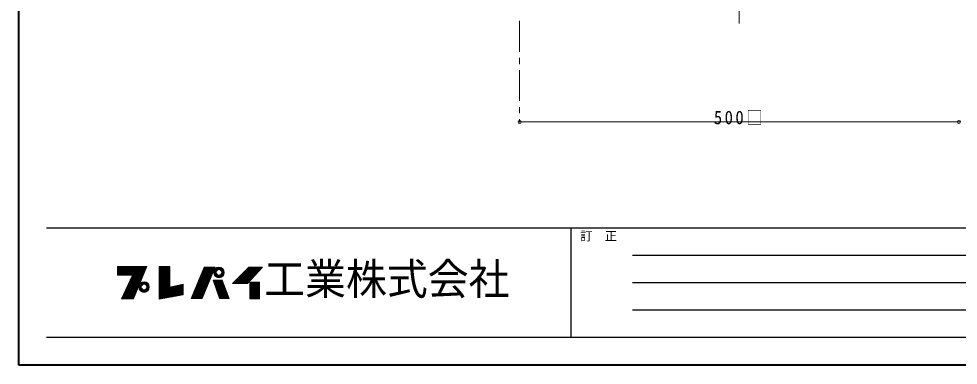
# Model space of a CAD drawing. Units: millimetres at full size, sheet at 1:7; details may follow other scales. Extents: x -1473 to 1362, y -958 to 1009.
# Drawn here: x -1473 to -404, y -958 to -564 of the extents above; entities that cross this region are included whole.
import ezdxf
from ezdxf.enums import TextEntityAlignment as Align

# ---------------------------------------------------------------- set-up
doc = ezdxf.new("R2010")
doc.units = ezdxf.units.MM
doc.header["$LTSCALE"] = 7
doc.header["$PDMODE"] = 32
doc.header["$PDSIZE"] = 3.5
doc.linetypes.add('CHAIN1', pattern=[8, 5, -1, 1, -1])
doc.layers.add('0-0_ﾚｲﾔ1', color=4, linetype='Continuous', lineweight=9)
doc.styles.add('ＭＳ ゴシック', font='')
doc.styles.get('ＭＳ ゴシック').set_extended_font_data('MS Gothic')

msp = doc.modelspace()

# ---------------------------------------------------------------- linework, layer by layer
at = {"layer": '0-0_ﾚｲﾔ1', "color": 1, "lineweight": 40}
for p, q in [((-1472.745, -958.045), (-1472.745, 1008.955)), ((1362.255, -958.045), (-1472.745, -958.045))]:
    msp.add_line(p, q, dxfattribs=at)
at = {"layer": '0-0_ﾚｲﾔ1', "linetype": 'CHAIN1'}
for p, q in [((-652.745, -86.045), (-652.745, -576.045)), ((-902.745, -566.045), (-902.745, -681.045))]:
    msp.add_line(p, q, dxfattribs=at)
at = {"layer": '0-0_ﾚｲﾔ1'}
msp.add_line((-402.745, -681.045), (-902.745, -681.045), dxfattribs=at)
at = {"layer": '0-0_ﾚｲﾔ1', "color": 6, "lineweight": 25}
for p, q in [((-1441.245, -801.545), (1330.755, -801.545)), ((-844.245, -801.545), (-844.245, -926.545)), ((-774.245, -832.795), (-124.245, -832.795)), ((-124.245, -864.045), (-774.245, -864.045)), ((-124.245, -895.295), (-774.245, -895.295)), ((1330.755, -926.545), (-1441.245, -926.545))]:
    msp.add_line(p, q, dxfattribs=at)
at = {"layer": '0-0_ﾚｲﾔ1', "color": 7, "lineweight": 18}
for p, q in [((-1360.445, -846.185), (-1327.259, -846.185)), ((-1360.445, -846.479), (-1327.38, -846.479)), ((-1360.445, -846.92), (-1327.563, -846.92)), ((-1360.445, -847.361), (-1327.745, -847.361)), ((-1360.445, -847.802), (-1327.928, -847.802)), ((-1360.445, -848.39), (-1328.171, -848.39)), ((-1328.353, -848.831), (-1360.445, -848.831)), ((-1360.445, -849.272), (-1328.536, -849.272)), ((-1360.445, -849.713), (-1328.718, -849.713)), ((-1360.445, -850.154), (-1328.9, -850.154)), ((-1360.445, -850.595), (-1329.083, -850.595)), ((-1360.445, -850.889), (-1329.205, -850.889)), ((-1360.445, -851.477), (-1329.448, -851.477)), ((-1360.445, -851.918), (-1329.63, -851.918)), ((-1360.445, -852.359), (-1329.813, -852.359)), ((-1360.445, -852.8), (-1329.995, -852.8)), ((-1360.445, -853.241), (-1330.177, -853.241)), ((-1360.445, -853.682), (-1330.36, -853.682)), ((-1360.445, -854.123), (-1330.542, -854.123)), ((-1360.445, -854.564), (-1330.725, -854.564)), ((-1360.445, -855.005), (-1330.907, -855.005)), ((-1342.217, -882.347), (-1327.076, -845.744)), ((-1313.111, -845.597), (-1313.111, -882.788)), ((-1300.91, -845.597), (-1313.111, -845.597)), ((-1313.111, -846.185), (-1300.91, -846.185)), ((-1313.111, -846.479), (-1300.91, -846.479)), ((-1313.111, -846.92), (-1300.91, -846.92)), ((-1313.111, -847.361), (-1300.91, -847.361)), ((-1313.111, -847.802), (-1300.91, -847.802)), ((-1313.111, -848.39), (-1300.91, -848.39)), ((-1313.111, -848.831), (-1300.91, -848.831)), ((-1313.111, -849.272), (-1300.91, -849.272)), ((-1313.111, -849.713), (-1300.91, -849.713)), ((-1313.111, -850.154), (-1300.91, -850.154)), ((-1313.111, -850.595), (-1300.91, -850.595)), ((-1313.111, -850.889), (-1300.91, -850.889)), ((-1313.111, -851.477), (-1300.91, -851.477)), ((-1313.111, -851.918), (-1300.91, -851.918)), ((-1313.111, -852.359), (-1300.91, -852.359)), ((-1313.111, -852.8), (-1300.91, -852.8)), ((-1313.111, -853.241), (-1300.91, -853.241)), ((-1313.111, -853.682), (-1300.91, -853.682)), ((-1313.111, -854.123), (-1300.91, -854.123)), ((-1313.111, -854.564), (-1300.91, -854.564)), ((-1313.111, -855.005), (-1300.91, -855.005)), ((-1261.808, -846.332), (-1276.508, -882.053)), ((-1265.377, -855.005), (-1252.771, -855.005)), ((-1265.196, -854.564), (-1252.588, -854.564)), ((-1265.014, -854.123), (-1252.404, -854.123)), ((-1264.833, -853.682), (-1252.221, -853.682)), ((-1264.651, -853.241), (-1252.038, -853.241)), ((-1264.454, -852.8), (-1251.855, -852.8)), ((-1264.289, -852.359), (-1251.671, -852.359)), ((-1264.107, -851.918), (-1251.488, -851.918)), ((-1264.013, -882.053), (-1249.166, -846.332)), ((-1263.926, -851.477), (-1251.305, -851.477)), ((-1263.684, -850.889), (-1251.06, -850.889)), ((-1263.563, -850.595), (-1250.938, -850.595)), ((-1263.381, -850.154), (-1250.755, -850.154)), ((-1263.2, -849.713), (-1250.572, -849.713)), ((-1263.018, -849.272), (-1250.388, -849.272)), ((-1262.837, -848.831), (-1250.205, -848.831)), ((-1262.655, -848.39), (-1250.022, -848.39)), ((-1262.413, -847.802), (-1249.777, -847.802)), ((-1262.232, -847.361), (-1249.607, -847.361)), ((-1262.05, -846.92), (-1249.411, -846.92)), ((-1261.808, -846.332), (-1249.166, -846.332)), ((-1250.853, -852.359), (-1248.053, -852.359)), ((-1250.824, -851.771), (-1247.998, -851.771)), ((-1250.808, -853.094), (-1247.966, -853.094)), ((-1250.704, -851.036), (-1247.762, -851.036)), ((-1250.669, -853.829), (-1247.689, -853.829)), ((-1250.43, -850.154), (-1247.153, -850.154)), ((-1250.43, -854.564), (-1247.153, -854.564)), ((-1250.157, -849.566), (-1246.36, -849.566)), ((-1250.076, -855.299), (-1246.034, -855.299)), ((-1249.694, -848.831), (-1240.112, -848.831)), ((-1249.2, -848.243), (-1240.607, -848.243)), ((-1248.349, -847.508), (-1241.458, -847.508)), ((-1247.316, -846.92), (-1242.491, -846.92)), ((-1239.73, -855.299), (-1243.772, -855.299)), ((-1239.65, -849.566), (-1243.447, -849.566)), ((-1239.377, -850.154), (-1242.654, -850.154)), ((-1239.377, -854.564), (-1242.654, -854.564)), ((-1239.138, -853.829), (-1242.117, -853.829)), ((-1239.102, -851.036), (-1242.045, -851.036)), ((-1238.999, -853.094), (-1241.84, -853.094)), ((-1238.982, -851.771), (-1241.809, -851.771)), ((-1241.753, -852.359), (-1238.953, -852.359)), ((-1219.619, -855.005), (-1203.418, -855.005)), ((-1219.178, -854.564), (-1203.008, -854.564)), ((-1218.737, -854.123), (-1202.599, -854.123)), ((-1218.296, -853.682), (-1202.189, -853.682)), ((-1217.855, -853.241), (-1201.78, -853.241)), ((-1217.414, -852.8), (-1201.37, -852.8)), ((-1216.973, -852.359), (-1200.961, -852.359)), ((-1216.532, -851.918), (-1200.509, -851.918)), ((-1216.091, -851.477), (-1200.142, -851.477)), ((-1215.503, -850.889), (-1199.596, -850.889)), ((-1215.209, -850.595), (-1199.323, -850.595)), ((-1214.768, -850.154), (-1198.913, -850.154)), ((-1214.327, -849.713), (-1198.504, -849.713)), ((-1213.886, -849.272), (-1198.094, -849.272)), ((-1213.445, -848.831), (-1197.685, -848.831)), ((-1213.004, -848.39), (-1197.275, -848.39)), ((-1212.563, -864.854), (-1195.364, -846.332)), ((-1212.416, -847.802), (-1196.729, -847.802)), ((-1211.975, -847.361), (-1196.32, -847.361)), ((-1211.534, -846.92), (-1195.91, -846.92)), ((-1343.393, -855.593), (-1360.445, -855.593)), ((-1355.741, -882.347), (-1343.393, -855.593)), ((-1335.468, -866.03), (-1348.21, -866.03)), ((-1335.224, -865.442), (-1347.939, -865.442)), ((-1334.92, -864.707), (-1347.6, -864.707)), ((-1347.328, -864.119), (-1334.677, -864.119)), ((-1334.373, -863.384), (-1346.989, -863.384)), ((-1334.069, -862.649), (-1346.65, -862.649)), ((-1333.826, -862.061), (-1346.378, -862.061)), ((-1346.039, -861.326), (-1333.522, -861.326)), ((-1333.279, -860.738), (-1345.768, -860.738)), ((-1333.035, -860.15), (-1345.451, -860.15)), ((-1345.157, -859.415), (-1332.731, -859.415)), ((-1332.488, -858.827), (-1344.886, -858.827)), ((-1332.184, -858.092), (-1344.547, -858.092)), ((-1332.002, -857.651), (-1344.343, -857.651)), ((-1331.758, -857.063), (-1344.072, -857.063)), ((-1331.576, -856.622), (-1343.868, -856.622)), ((-1331.333, -856.034), (-1343.597, -856.034)), ((-1331.15, -855.593), (-1343.393, -855.593)), ((-1335.336, -866.03), (-1331.294, -866.03)), ((-1334.954, -865.442), (-1325.372, -865.442)), ((-1334.314, -864.707), (-1326.012, -864.707)), ((-1333.609, -864.119), (-1326.718, -864.119)), ((-1332.212, -863.384), (-1328.114, -863.384)), ((-1324.99, -866.03), (-1329.032, -866.03)), ((-1313.111, -855.593), (-1300.91, -855.593)), ((-1313.111, -856.034), (-1300.91, -856.034)), ((-1313.111, -856.622), (-1300.91, -856.622)), ((-1313.111, -857.063), (-1300.91, -857.063)), ((-1313.111, -857.651), (-1300.91, -857.651)), ((-1313.111, -858.092), (-1300.91, -858.092)), ((-1313.111, -858.827), (-1300.91, -858.827)), ((-1313.111, -859.415), (-1300.91, -859.415)), ((-1313.111, -860.15), (-1300.91, -860.15)), ((-1313.111, -860.738), (-1300.91, -860.738)), ((-1313.111, -861.326), (-1300.91, -861.326)), ((-1313.111, -862.061), (-1300.91, -862.061)), ((-1313.111, -862.649), (-1300.91, -862.649)), ((-1313.111, -863.384), (-1300.91, -863.384)), ((-1313.111, -864.119), (-1300.91, -864.119)), ((-1313.111, -864.707), (-1300.91, -864.707)), ((-1313.111, -865.442), (-1300.91, -865.442)), ((-1313.111, -866.03), (-1300.91, -866.03)), ((-1269.914, -866.03), (-1257.353, -866.03)), ((-1269.672, -865.442), (-1257.109, -865.442)), ((-1269.37, -864.707), (-1256.804, -864.707)), ((-1269.128, -864.119), (-1256.559, -864.119)), ((-1268.826, -863.384), (-1256.254, -863.384)), ((-1268.523, -862.649), (-1255.948, -862.649)), ((-1268.276, -862.061), (-1255.704, -862.061)), ((-1267.982, -861.326), (-1255.398, -861.326)), ((-1267.737, -860.738), (-1255.154, -860.738)), ((-1267.495, -860.15), (-1254.91, -860.15)), ((-1267.192, -859.415), (-1254.604, -859.415)), ((-1266.95, -858.827), (-1254.36, -858.827)), ((-1266.648, -858.092), (-1254.054, -858.092)), ((-1266.466, -857.651), (-1253.871, -857.651)), ((-1266.224, -857.063), (-1253.626, -857.063)), ((-1266.043, -856.622), (-1253.443, -856.622)), ((-1265.801, -856.034), (-1253.199, -856.034)), ((-1265.619, -855.593), (-1253.015, -855.593)), ((-1251.32, -861.326), (-1241.027, -861.326)), ((-1251.065, -862.061), (-1240.756, -862.061)), ((-1250.86, -862.649), (-1240.539, -862.649)), ((-1250.605, -863.384), (-1240.268, -863.384)), ((-1250.35, -864.119), (-1239.997, -864.119)), ((-1250.145, -864.707), (-1239.78, -864.707)), ((-1249.89, -865.442), (-1239.509, -865.442)), ((-1249.685, -866.03), (-1239.292, -866.03)), ((-1249.583, -856.034), (-1240.224, -856.034)), ((-1249.054, -856.622), (-1240.752, -856.622)), ((-1247.892, -857.504), (-1241.915, -857.504)), ((-1246.496, -858.092), (-1243.311, -858.092)), ((-1233.437, -881.906), (-1241.081, -861.179)), ((-1229.468, -864.854), (-1212.563, -864.854)), ((-1228.733, -864.119), (-1211.881, -864.119)), ((-1227.998, -863.384), (-1211.198, -863.384)), ((-1227.263, -862.649), (-1210.516, -862.649)), ((-1226.675, -862.061), (-1209.97, -862.061)), ((-1225.94, -861.326), (-1209.287, -861.326)), ((-1225.352, -860.738), (-1208.741, -860.738)), ((-1224.764, -860.15), (-1208.195, -860.15)), ((-1224.029, -859.415), (-1207.513, -859.415)), ((-1223.441, -858.827), (-1206.967, -858.827)), ((-1222.706, -858.092), (-1206.284, -858.092)), ((-1222.265, -857.651), (-1205.875, -857.651)), ((-1221.677, -857.063), (-1205.329, -857.063)), ((-1221.236, -856.622), (-1204.919, -856.622)), ((-1220.648, -856.034), (-1204.373, -856.034)), ((-1220.207, -855.593), (-1203.964, -855.593)), ((-1209.917, -864.119), (-1198.745, -864.119)), ((-1209.917, -864.707), (-1198.745, -864.707)), ((-1209.917, -865.442), (-1198.745, -865.442)), ((-1209.917, -866.03), (-1198.745, -866.03)), ((-1339.907, -876.761), (-1353.163, -876.761)), ((-1339.663, -876.173), (-1352.892, -876.173)), ((-1339.359, -875.438), (-1352.552, -875.438)), ((-1339.055, -874.703), (-1352.213, -874.703)), ((-1338.751, -873.968), (-1351.874, -873.968)), ((-1338.447, -873.233), (-1351.535, -873.233)), ((-1338.204, -872.645), (-1351.263, -872.645)), ((-1337.9, -871.91), (-1350.924, -871.91)), ((-1337.596, -871.175), (-1350.585, -871.175)), ((-1337.231, -870.293), (-1350.155, -870.293)), ((-1336.988, -869.705), (-1349.906, -869.705)), ((-1336.684, -868.97), (-1349.567, -868.97)), ((-1349.296, -868.382), (-1336.441, -868.382)), ((-1336.137, -867.647), (-1348.957, -867.647)), ((-1335.772, -866.765), (-1348.55, -866.765)), ((-1336.113, -868.97), (-1333.313, -868.97)), ((-1336.084, -868.382), (-1333.258, -868.382)), ((-1336.068, -869.705), (-1333.226, -869.705)), ((-1335.964, -867.647), (-1333.022, -867.647)), ((-1335.964, -870.293), (-1333.022, -870.293)), ((-1335.69, -866.765), (-1332.413, -866.765)), ((-1335.69, -871.175), (-1332.413, -871.175)), ((-1335.336, -871.91), (-1331.294, -871.91)), ((-1334.843, -872.645), (-1325.484, -872.645)), ((-1334.314, -873.233), (-1326.012, -873.233)), ((-1333.392, -873.968), (-1326.935, -873.968)), ((-1331.756, -874.703), (-1328.571, -874.703)), ((-1324.99, -871.91), (-1329.032, -871.91)), ((-1324.637, -866.765), (-1327.914, -866.765)), ((-1324.637, -871.175), (-1327.914, -871.175)), ((-1324.362, -867.647), (-1327.305, -867.647)), ((-1324.362, -870.293), (-1327.305, -870.293)), ((-1324.259, -869.705), (-1327.1, -869.705)), ((-1324.242, -868.382), (-1327.069, -868.382)), ((-1327.013, -868.97), (-1324.213, -868.97)), ((-1313.111, -866.765), (-1300.91, -866.765)), ((-1313.111, -867.647), (-1300.91, -867.647)), ((-1313.111, -868.382), (-1300.91, -868.382)), ((-1313.111, -868.97), (-1300.91, -868.97)), ((-1313.111, -869.705), (-1285.769, -869.705)), ((-1313.111, -870.293), (-1285.769, -870.293)), ((-1313.111, -871.175), (-1285.769, -871.175)), ((-1313.111, -871.91), (-1285.769, -871.91)), ((-1313.111, -872.645), (-1285.769, -872.645)), ((-1313.111, -873.233), (-1285.769, -873.233)), ((-1313.111, -873.968), (-1285.769, -873.968)), ((-1313.111, -874.703), (-1285.769, -874.703)), ((-1313.111, -875.438), (-1285.769, -875.438)), ((-1313.111, -876.173), (-1285.769, -876.173)), ((-1313.111, -876.761), (-1285.769, -876.761)), ((-1285.769, -868.97), (-1299.594, -868.97)), ((-1285.769, -868.382), (-1296.96, -868.382)), ((-1285.769, -867.647), (-1293.669, -867.647)), ((-1285.769, -866.765), (-1289.719, -866.765)), ((-1274.33, -876.761), (-1261.814, -876.761)), ((-1274.089, -876.173), (-1261.569, -876.173)), ((-1273.786, -875.438), (-1261.264, -875.438)), ((-1273.484, -874.703), (-1260.958, -874.703)), ((-1273.181, -873.968), (-1260.653, -873.968)), ((-1272.879, -873.233), (-1260.347, -873.233)), ((-1272.637, -872.645), (-1260.103, -872.645)), ((-1272.334, -871.91), (-1259.797, -871.91)), ((-1272.032, -871.175), (-1259.492, -871.175)), ((-1271.669, -870.293), (-1259.125, -870.293)), ((-1271.427, -869.705), (-1258.881, -869.705)), ((-1271.124, -868.97), (-1258.574, -868.97)), ((-1270.882, -868.382), (-1258.331, -868.382)), ((-1270.58, -867.647), (-1258.026, -867.647)), ((-1270.217, -866.765), (-1257.659, -866.765)), ((-1249.43, -866.765), (-1239.021, -866.765)), ((-1249.124, -867.647), (-1238.696, -867.647)), ((-1248.868, -868.382), (-1238.425, -868.382)), ((-1248.664, -868.97), (-1238.208, -868.97)), ((-1248.408, -869.705), (-1237.937, -869.705)), ((-1248.204, -870.293), (-1237.72, -870.293)), ((-1247.897, -871.175), (-1237.395, -871.175)), ((-1247.642, -871.91), (-1237.124, -871.91)), ((-1247.402, -872.645), (-1236.853, -872.645)), ((-1247.182, -873.233), (-1236.636, -873.233)), ((-1246.927, -873.968), (-1236.365, -873.968)), ((-1246.671, -874.703), (-1236.094, -874.703)), ((-1246.416, -875.438), (-1235.823, -875.438)), ((-1246.161, -876.173), (-1235.552, -876.173)), ((-1245.956, -876.761), (-1235.335, -876.761)), ((-1209.917, -866.765), (-1198.745, -866.765)), ((-1209.917, -867.647), (-1198.745, -867.647)), ((-1209.917, -868.382), (-1198.745, -868.382)), ((-1209.917, -868.97), (-1198.745, -868.97)), ((-1209.917, -869.705), (-1198.745, -869.705)), ((-1209.917, -870.293), (-1198.745, -870.293)), ((-1209.917, -871.175), (-1198.745, -871.175)), ((-1209.917, -871.91), (-1198.745, -871.91)), ((-1209.917, -872.645), (-1198.745, -872.645)), ((-1209.917, -873.233), (-1198.745, -873.233)), ((-1209.917, -873.968), (-1198.745, -873.968)), ((-1209.917, -874.703), (-1198.745, -874.703)), ((-1209.917, -875.438), (-1198.745, -875.438)), ((-1209.917, -876.173), (-1198.745, -876.173)), ((-1209.917, -876.761), (-1198.745, -876.761)), ((-1355.741, -882.347), (-1342.217, -882.347)), ((-1341.913, -881.612), (-1355.402, -881.612)), ((-1341.548, -880.73), (-1354.995, -880.73)), ((-1341.244, -879.995), (-1354.656, -879.995)), ((-1340.94, -879.26), (-1354.316, -879.26)), ((-1340.575, -878.378), (-1353.909, -878.378)), ((-1340.271, -877.643), (-1353.57, -877.643)), ((-1313.111, -877.643), (-1285.769, -877.643)), ((-1313.111, -878.378), (-1288.986, -878.378)), ((-1313.111, -879.26), (-1293.811, -879.26)), ((-1313.111, -879.995), (-1297.832, -879.995)), ((-1313.111, -880.73), (-1301.853, -880.73)), ((-1313.111, -881.612), (-1306.678, -881.612)), ((-1264.013, -882.053), (-1276.508, -882.053)), ((-1276.327, -881.612), (-1263.83, -881.612)), ((-1275.964, -880.73), (-1263.463, -880.73)), ((-1275.661, -879.995), (-1263.158, -879.995)), ((-1275.359, -879.26), (-1262.852, -879.26)), ((-1274.996, -878.378), (-1262.486, -878.378)), ((-1274.693, -877.643), (-1262.18, -877.643)), ((-1245.65, -877.643), (-1235.009, -877.643)), ((-1245.344, -878.378), (-1234.738, -878.378)), ((-1245.088, -879.26), (-1234.413, -879.26)), ((-1244.832, -879.995), (-1234.142, -879.995)), ((-1244.577, -880.73), (-1233.871, -880.73)), ((-1244.27, -881.612), (-1233.546, -881.612)), ((-1244.168, -881.906), (-1233.437, -881.906)), ((-1209.917, -877.643), (-1198.745, -877.643)), ((-1209.917, -878.378), (-1198.745, -878.378)), ((-1209.917, -879.26), (-1198.745, -879.26)), ((-1209.917, -879.995), (-1198.745, -879.995)), ((-1209.917, -880.73), (-1198.745, -880.73)), ((-1209.917, -881.612), (-1198.745, -881.612))]:
    msp.add_line(p, q, dxfattribs=at)
for points in [[(-1360.445, -855.593), (-1360.445, -845.744), (-1327.076, -845.744)], [(-1313.111, -882.788), (-1285.769, -877.79), (-1285.769, -865.883), (-1300.91, -869.264), (-1300.91, -845.597)], [(-1229.468, -864.854), (-1210.946, -846.332), (-1195.364, -846.332)], [(-1244.168, -881.906), (-1251.371, -861.179), (-1241.081, -861.179)]]:
    msp.add_lwpolyline(points, dxfattribs=at)
msp.add_lwpolyline([(-1209.917, -863.384), (-1209.917, -882.347), (-1198.745, -882.347), (-1198.745, -863.384)], close=True, dxfattribs=at)
for centre, radius in [((-1244.903, -852.359), 5.95), ((-1244.903, -852.359), 3.15), ((-1330.163, -868.97), 5.95), ((-1330.163, -868.97), 3.15)]:
    msp.add_circle(centre, radius, dxfattribs=at)
at = {"layer": '0-0_ﾚｲﾔ1'}
for p in [(-902.745, -681.045), (-402.745, -681.045)]:
    msp.add_point(p, dxfattribs=at)

# ---------------------------------------------------------------- texts
at = {"layer": '0-0_ﾚｲﾔ1', "color": 7, "style": 'ＭＳ ゴシック'}
msp.add_text('訂\u3000正', height=10.26, dxfattribs=at).set_placement((-833.745, -819.045), align=Align.BOTTOM_LEFT)
at = {"layer": '0-0_ﾚｲﾔ1', "color": 7, "style": 'ＭＳ ゴシック', "width": 0.95}
msp.add_text('工業株式会社', height=35.92, dxfattribs=at).set_placement((-1193.495, -888.545), align=Align.BOTTOM_LEFT)
at = {"layer": '0-0_ﾚｲﾔ1', "color": 7, "insert": (-681.62, -684.045), "char_height": 15.4, "attachment_point": 7, "style": 'ＭＳ ゴシック'}
msp.add_mtext('\\T1.3;\\W0.9;500□', dxfattribs=at)

doc.saveas('drawing.dxf')
